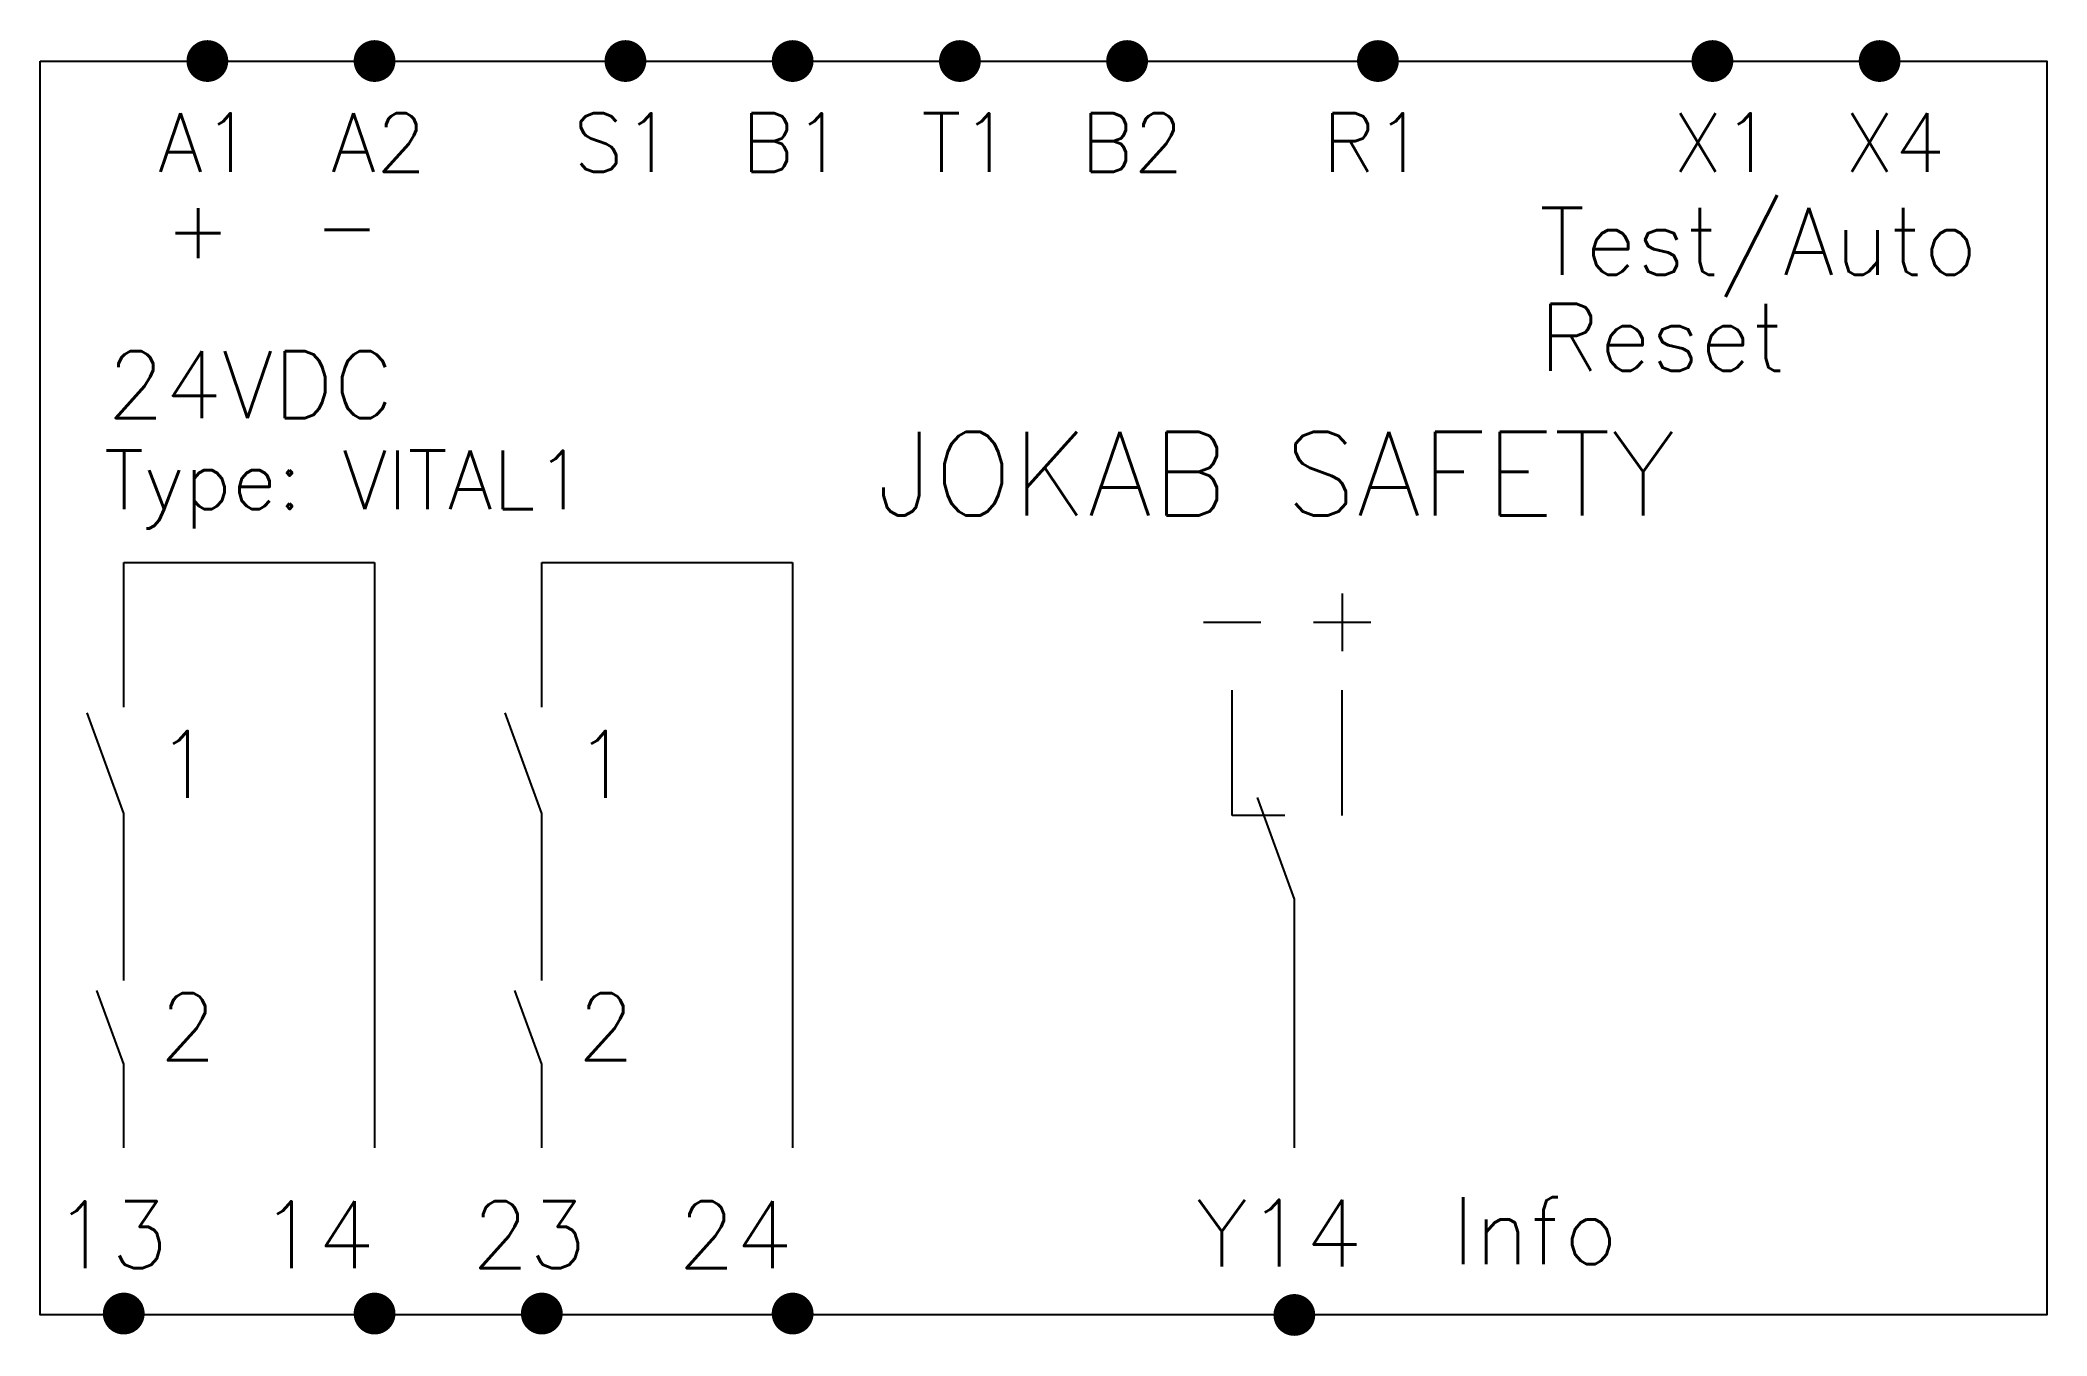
# Model space of a CAD drawing. Extents: x 0 to 60, y -0.6 to 38.1.
import ezdxf

# ---------------------------------------------------------------- set-up
doc = ezdxf.new("R2010")
doc.units = 0
doc.header["$LTSCALE"] = 7.5
doc.layers.add('1', color=7, linetype='CONTINUOUS')
doc.styles.add('T0', font='ROMANS.SHX')

# ---------------------------------------------------------------- blocks, each defined once
blk = doc.blocks.new('utg1')
at = {"layer": '1'}
for p, q in [((0, 0), (7.5, 0)), ((0, -4.328), (0, 0)), ((7.5, 0), (7.5, -17.5)), ((0, -7.5), (-1.096, -4.489)), ((0, -12.5), (0, -7.5)), ((0, -15), (-0.803, -12.792)), ((0, -17.5), (0, -15))]:
    blk.add_line(p, q, dxfattribs=at)
at = {"layer": '1', "const_width": 0.625}
for points in [[(-0.313, -22.458, 1), (0.312, -22.458, 1)], [(7.187, -22.458, 1), (7.812, -22.458, 1)]]:
    blk.add_lwpolyline(points, format="xyb", close=True, dxfattribs=at)
at = {"layer": '1', "style": 'T0'}
for s, p in [('1', (0.965, -7.035)), ('2', (1.061, -14.881))]:
    blk.add_text(s, height=2, dxfattribs=at).set_placement(p)
at = {"layer": '1', "style": 'T0', "flags": 4}
blk.add_attdef('UTG', (-2.099, -21.1), '', height=2, dxfattribs=at)
blk = doc.blocks.new('VTYP')
at = {"layer": '1', "style": 'T0', "flags": 4}
blk.add_attdef('RT6', (0, 0), '', height=2, dxfattribs=at)

msp = doc.modelspace()

# ---------------------------------------------------------------- linework, layer by layer
at = {"layer": '1'}
for p, q in [((38.93, 21.572), (38.93, 19.856)), ((34.783, 20.714), (36.499, 20.714)), ((38.072, 20.714), (39.788, 20.714)), ((35.641, 14.936), (35.641, 18.686)), ((38.93, 14.936), (38.93, 18.686)), ((37.5, 12.436), (36.394, 15.476)), ((37.214, 14.936), (35.641, 14.936)), ((37.5, 5), (37.5, 12.436))]:
    msp.add_line(p, q, dxfattribs=at)
at = {"layer": '1', "const_width": 0.625}
for points in [[(4.688, 37.5, 1), (5.312, 37.5, 1)], [(9.688, 37.5, 1), (10.312, 37.5, 1)], [(17.188, 37.5, 1), (17.812, 37.5, 1)], [(22.188, 37.5, 1), (22.812, 37.5, 1)], [(27.188, 37.5, 1), (27.812, 37.5, 1)], [(32.188, 37.5, 1), (32.812, 37.5, 1)], [(39.688, 37.5, 1), (40.312, 37.5, 1)], [(49.688, 37.5, 1), (50.312, 37.5, 1)], [(54.688, 37.5, 1), (55.312, 37.5, 1)], [(37.188, 0, 1), (37.812, 0, 1)]]:
    msp.add_lwpolyline(points, format="xyb", close=True, dxfattribs=at)
at = {"layer": '1'}
msp.add_lwpolyline([(0, 37.5), (60, 37.5), (60, 0), (0, 0)], close=True, dxfattribs=at)

# ---------------------------------------------------------------- block references
for name, p, values in [('VTYP', (2.004, 26.822), {'RT6': '24VDC'}), ('utg1', (2.5, 22.5), {'UTG': '13  14'}), ('utg1', (15, 22.5), {'UTG': '23  24'})]:
    msp.add_blockref(name, p, dxfattribs=at).add_auto_attribs(values)

# ---------------------------------------------------------------- texts
at = {"layer": '1', "style": 'T0'}
for s, height, p in [('A1', 1.75, (3.521, 34.187)), ('A2', 1.75, (8.695, 34.187)), ('S1', 1.75, (15.945, 34.187)), ('B1', 1.75, (20.972, 34.187)), ('T1', 1.75, (26.346, 34.187)), ('B2', 1.75, (31.113, 34.187)), ('R1', 1.75, (38.345, 34.187)), ('X1', 1.75, (48.814, 34.187)), ('X4', 1.75, (53.946, 34.187)), ('+', 1.75, (3.746, 31.602)), ('Test/Auto', 2, (44.821, 31.11)), ('-', 1.75, (8.198, 31.699)), ('Reset', 2, (44.821, 28.237)), ('JOKAB SAFETY', 2.5, (25, 23.909)), ('Type: VITAL1', 1.75, (1.909, 24.101)), ('Y14', 2, (34.56, 1.445)), ('Info', 2, (42.207, 1.523))]:
    msp.add_text(s, height=height, dxfattribs=at).set_placement(p)

doc.saveas('drawing.dxf')
